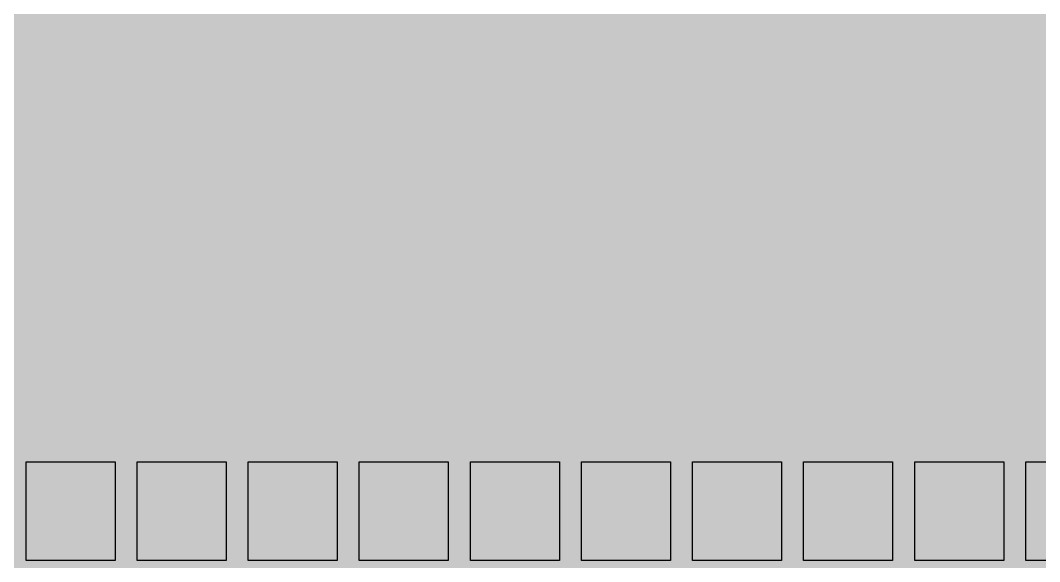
# Model space of a CAD drawing. Header units: centimetres. Extents: x 0 to 1099704, y -139216 to 99734.
# Drawn here: x 907080.9 to 907312.1, y 9745.7 to 9868.5 of the extents above; entities that cross this region are included whole.
import ezdxf

# ---------------------------------------------------------------- set-up
doc = ezdxf.new("R2010")
doc.units = ezdxf.units.CM
doc.header["$LTSCALE"] = 4
for name, color, linetype in [('0.2', 2, 'Continuous'), ('0.4', 4, 'Continuous'), ('0.6', 6, 'Continuous')]:
    doc.layers.add(name, color=color, linetype=linetype)

msp = doc.modelspace()

# ---------------------------------------------------------------- hatches: boundary and pattern name
at = {"layer": '0.2', "true_color": 0x000000}
h = msp.add_hatch(color=18, dxfattribs=at)
h.dxf.hatch_style = 1
h.paths.add_polyline_path([(907228.373, 9768.355), (907208.173, 9768.355), (907208.173, 9746.001), (907228.373, 9746.001)])
h.paths.add_polyline_path([(907203.173, 9768.355), (907182.973, 9768.355), (907182.973, 9746.001), (907203.173, 9746.001)])
h.paths.add_polyline_path([(907177.973, 9768.355), (907157.773, 9768.355), (907157.773, 9746.001), (907177.973, 9746.001)])
h.paths.add_polyline_path([(907152.773, 9768.355), (907132.573, 9768.355), (907132.573, 9746.001), (907152.773, 9746.001)])
h.paths.add_polyline_path([(907127.573, 9768.355), (907107.373, 9768.355), (907107.373, 9746.001), (907127.573, 9746.001)])
h.paths.add_polyline_path([(907102.373, 9768.355), (907082.173, 9768.355), (907082.173, 9746.001), (907102.373, 9746.001)])
h.paths.add_polyline_path([(907077.173, 9768.355), (907056.973, 9768.355), (907056.973, 9746.001), (907077.173, 9746.001)])
h.paths.add_polyline_path([(907051.973, 9768.355), (907031.773, 9768.355), (907031.773, 9746.001), (907051.973, 9746.001)])
h.paths.add_polyline_path([(907026.773, 9768.355), (907006.573, 9768.355), (907006.573, 9746.001), (907026.773, 9746.001)])
h.paths.add_polyline_path([(907001.573, 9768.355), (906981.373, 9768.355), (906981.373, 9746.001), (907001.573, 9746.001)])
h.paths.add_polyline_path([(906976.373, 9768.355), (906956.173, 9768.355), (906956.173, 9746.001), (906976.373, 9746.001)])
h.paths.add_polyline_path([(906951.173, 9768.355), (906930.973, 9768.355), (906930.973, 9746.001), (906951.173, 9746.001)])
h.paths.add_polyline_path([(906925.973, 9768.355), (906905.773, 9768.355), (906905.773, 9746.001), (906925.973, 9746.001)])
h.paths.add_polyline_path([(906900.773, 9768.355), (906880.573, 9768.355), (906880.573, 9746.001), (906900.773, 9746.001)])
h = msp.add_hatch(color=18, dxfattribs=at)
h.dxf.hatch_style = 1
h.paths.add_polyline_path([(907581.173, 9768.355), (907560.973, 9768.355), (907560.973, 9746.001), (907581.173, 9746.001)])
h.paths.add_polyline_path([(907555.973, 9768.355), (907535.773, 9768.355), (907535.773, 9746.001), (907555.973, 9746.001)])
h.paths.add_polyline_path([(907530.773, 9768.355), (907510.573, 9768.355), (907510.573, 9746.001), (907530.773, 9746.001)])
h.paths.add_polyline_path([(907505.573, 9768.355), (907485.373, 9768.355), (907485.373, 9746.001), (907505.573, 9746.001)])
h.paths.add_polyline_path([(907480.373, 9768.355), (907460.173, 9768.355), (907460.173, 9746.001), (907480.373, 9746.001)])
h.paths.add_polyline_path([(907455.173, 9768.355), (907434.973, 9768.355), (907434.973, 9746.001), (907455.173, 9746.001)])
h.paths.add_polyline_path([(907429.973, 9768.355), (907409.773, 9768.355), (907409.773, 9746.001), (907429.973, 9746.001)])
h.paths.add_polyline_path([(907404.773, 9768.355), (907384.573, 9768.355), (907384.573, 9746.001), (907404.773, 9746.001)])
h.paths.add_polyline_path([(907379.573, 9768.355), (907359.373, 9768.355), (907359.373, 9746.001), (907379.573, 9746.001)])
h.paths.add_polyline_path([(907354.373, 9768.355), (907334.173, 9768.355), (907334.173, 9746.001), (907354.373, 9746.001)])
h.paths.add_polyline_path([(907329.173, 9768.355), (907308.973, 9768.355), (907308.973, 9746.001), (907329.173, 9746.001)])
h.paths.add_polyline_path([(907303.973, 9768.355), (907283.773, 9768.355), (907283.773, 9746.001), (907303.973, 9746.001)])
h.paths.add_polyline_path([(907278.773, 9768.355), (907258.573, 9768.355), (907258.573, 9746.001), (907278.773, 9746.001)])
h.paths.add_polyline_path([(907253.573, 9768.355), (907233.373, 9768.355), (907233.373, 9746.001), (907253.573, 9746.001)])
at = {"layer": '0.4', "true_color": 0xf8f3ec}
h = msp.add_hatch(color=7, dxfattribs=at)
h.dxf.hatch_style = 1
h.paths.add_polyline_path([(917643.755, 6257.497), (917643.755, 15479.046), (896254.948, 15479.046), (896254.948, 6257.497)])

# ---------------------------------------------------------------- linework, layer by layer
at = {"layer": '0.6'}
for points in [[(907082.173, 9768.355), (907102.373, 9768.355), (907102.373, 9746.001), (907082.173, 9746.001)], [(907107.373, 9768.355), (907127.573, 9768.355), (907127.573, 9746.001), (907107.373, 9746.001)], [(907132.573, 9768.355), (907152.773, 9768.355), (907152.773, 9746.001), (907132.573, 9746.001)], [(907157.773, 9768.355), (907177.973, 9768.355), (907177.973, 9746.001), (907157.773, 9746.001)], [(907182.973, 9768.355), (907203.173, 9768.355), (907203.173, 9746.001), (907182.973, 9746.001)], [(907208.173, 9768.355), (907228.373, 9768.355), (907228.373, 9746.001), (907208.173, 9746.001)], [(907233.373, 9768.355), (907253.573, 9768.355), (907253.573, 9746.001), (907233.373, 9746.001)], [(907258.573, 9768.355), (907278.773, 9768.355), (907278.773, 9746.001), (907258.573, 9746.001)], [(907283.773, 9768.355), (907303.973, 9768.355), (907303.973, 9746.001), (907283.773, 9746.001)], [(907308.973, 9768.355), (907329.173, 9768.355), (907329.173, 9746.001), (907308.973, 9746.001)]]:
    msp.add_lwpolyline(points, close=True, dxfattribs=at)

doc.saveas('drawing.dxf')
